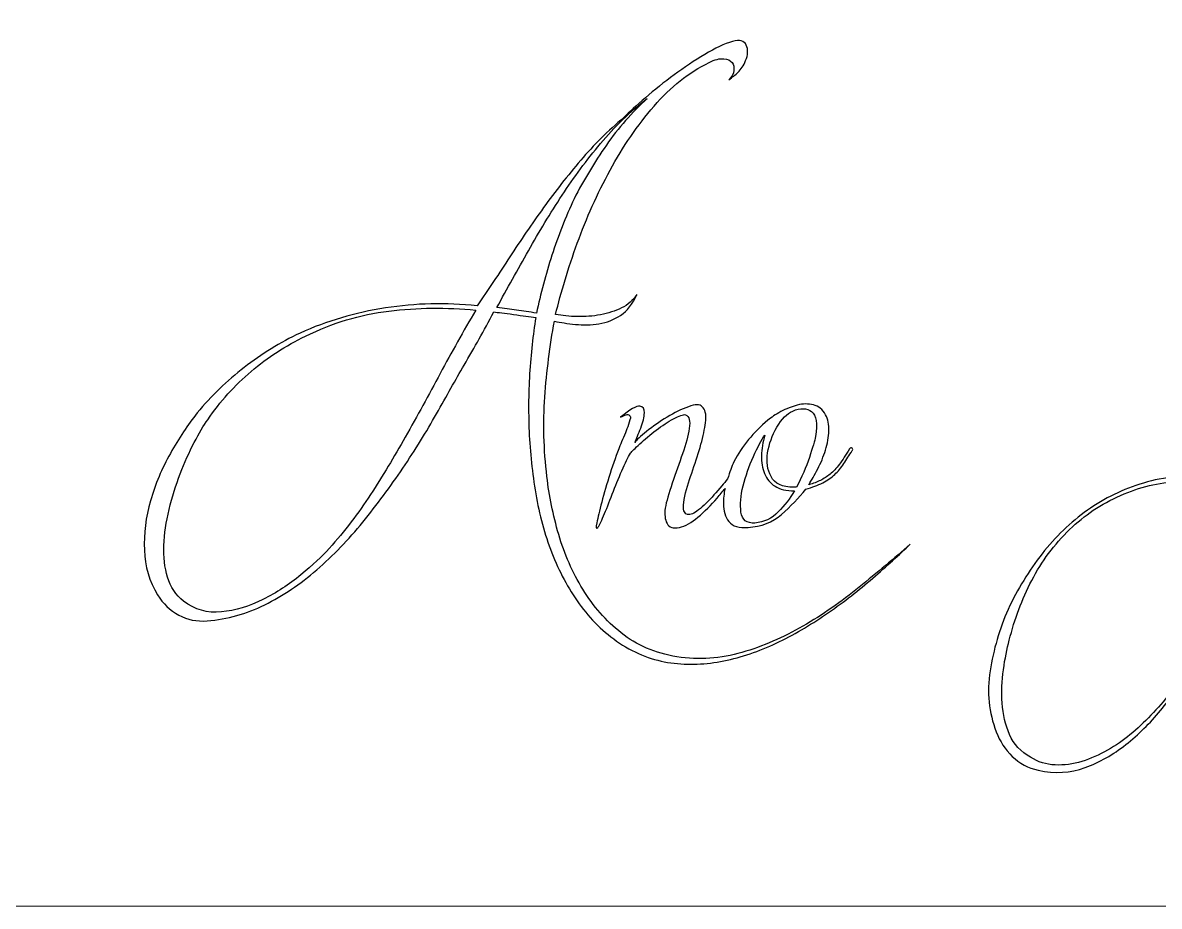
# Model space of a CAD drawing. Header units: millimetres. Extents: x 8111 to 9232, y 1489 to 2404.
# Drawn here: x 8969.1 to 9073.8, y 1934.7 to 2016.1 of the extents above; entities that cross this region are included whole.
import ezdxf

# ---------------------------------------------------------------- set-up
doc = ezdxf.new("R2010")
doc.units = ezdxf.units.MM
doc.header["$MEASUREMENT"] = 0
doc.layers.add('Camada 1', color=7, linetype='Continuous')

msp = doc.modelspace()

# ---------------------------------------------------------------- linework, layer by layer
at = {"layer": 'Camada 1', "color": 250, "lineweight": 20}
msp.add_open_spline([(8951.9421, 1934.7116), (9073.2673, 1934.7116), (9102.3449, 1934.7112), (9231.9422, 1934.7112), (9231.9422, 1934.7112), (9231.9422, 1934.7112), (9231.9422, 2274.7112), (9231.9422, 2274.7112), (9231.9422, 2274.7112), (9102.1938, 2274.7112), (9073.5808, 2274.7112), (8951.9421, 2274.7112), (8951.9421, 2274.7112), (8941.5139, 2274.7112), (8930.8703, 2274.7112), (8920.4421, 2274.7112), (8920.4421, 2274.7112), (8920.4421, 2274.7112), (8905.4421, 2274.7112), (8905.4421, 2274.7112), (8905.4421, 2274.7112), (8905.4421, 2274.7112), (8905.4421, 2271.7114), (8905.4421, 2271.7114), (8905.4421, 2271.7114), (8905.4421, 2271.7114), (8861.4421, 2271.7114), (8861.4421, 2271.7114), (8861.4421, 2271.7114), (8861.4421, 2271.7114), (8861.4421, 2274.7112), (8861.4421, 2274.7112), (8861.4421, 2274.7112), (8861.4421, 2274.7112), (8846.4421, 2274.7112), (8846.4421, 2274.7112), (8846.4421, 2274.7112), (8846.4421, 2274.7112), (8846.4421, 1934.7116), (8846.4421, 1934.7116), (8846.4421, 1934.7116), (8846.4421, 1934.7116), (8861.4421, 1934.7116), (8861.4421, 1934.7116), (8861.4421, 1934.7116), (8861.4421, 1934.7116), (8861.4421, 1937.7114), (8861.4421, 1937.7114), (8861.4421, 1937.7114), (8861.4421, 1937.7114), (8905.4421, 1937.7114), (8905.4421, 1937.7114), (8905.4421, 1937.7114), (8905.4421, 1937.7114), (8905.4421, 1934.7116), (8905.4421, 1934.7116), (8905.4421, 1934.7116), (8905.4421, 1934.7116), (8920.4421, 1934.7116), (8920.4421, 1934.7116), (8920.4421, 1934.7116), (8930.8703, 1934.7116), (8941.5139, 1934.7116), (8951.9421, 1934.7116)], degree=3, knots=[0, 0, 0, 0, 0.05882353, 0.05882353, 0.05882353, 0.05882353, 0.11764706, 0.11764706, 0.11764706, 0.11764706, 0.17647059, 0.17647059, 0.17647059, 0.17647059, 0.23529412, 0.23529412, 0.23529412, 0.23529412, 0.29411765, 0.29411765, 0.29411765, 0.29411765, 0.35294118, 0.35294118, 0.35294118, 0.35294118, 0.41176471, 0.41176471, 0.41176471, 0.41176471, 0.47058824, 0.47058824, 0.47058824, 0.47058824, 0.52941176, 0.52941176, 0.52941176, 0.52941176, 0.58823529, 0.58823529, 0.58823529, 0.58823529, 0.64705882, 0.64705882, 0.64705882, 0.64705882, 0.70588235, 0.70588235, 0.70588235, 0.70588235, 0.76470588, 0.76470588, 0.76470588, 0.76470588, 0.82352941, 0.82352941, 0.82352941, 0.82352941, 0.88235294, 0.88235294, 0.88235294, 0.88235294, 1, 1, 1, 1], dxfattribs=at)
at = {"layer": 'Camada 1', "color": 114}
for points, knots in [([(9029.4024, 1957.6857), (9031.4551, 1957.3816), (9033.4507, 1957.5147), (9035.3893, 1958.0849), (9035.3893, 1958.0849), (9037.3279, 1958.655), (9039.1999, 1959.4628), (9041.0055, 1960.5081), (9041.0055, 1960.5081), (9042.811, 1961.5534), (9044.5406, 1962.7508), (9046.1941, 1964.1002), (9046.1941, 1964.1002), (9047.8476, 1965.4496), (9049.4156, 1966.7705), (9050.898, 1968.0629), (9050.898, 1968.0629), (9049.8717, 1967.0746), (9048.7219, 1966.0293), (9047.4485, 1964.927), (9047.4485, 1964.927), (9046.1751, 1963.8246), (9044.8162, 1962.7698), (9043.3717, 1961.7625), (9043.3717, 1961.7625), (9041.9273, 1960.7552), (9040.4163, 1959.8619), (9038.8388, 1959.0827), (9038.8388, 1959.0827), (9037.2613, 1958.3034), (9035.6553, 1957.7333), (9034.0208, 1957.3721), (9034.0208, 1957.3721), (9032.3863, 1957.011), (9030.7613, 1956.916), (9029.1459, 1957.0871), (9029.1459, 1957.0871), (9027.5304, 1957.2581), (9025.9434, 1957.8188), (9024.3849, 1958.7691), (9024.3849, 1958.7691), (9022.9024, 1959.7194), (9021.6385, 1960.8977), (9020.5932, 1962.3042), (9020.5932, 1962.3042), (9019.5479, 1963.7106), (9018.6831, 1965.2596), (9017.9989, 1966.9511), (9017.9989, 1966.9511), (9017.3147, 1968.6426), (9016.8016, 1970.4387), (9016.4595, 1972.3392), (9016.4595, 1972.3392), (9016.1174, 1974.2398), (9015.8988, 1976.1499), (9015.8038, 1978.0695), (9015.8038, 1978.0695), (9015.7087, 1979.9891), (9015.7182, 1981.8802), (9015.8323, 1983.7427), (9015.8323, 1983.7427), (9015.9463, 1985.6053), (9016.1364, 1987.3348), (9016.4024, 1988.9313), (9016.4024, 1988.9313), (9015.8703, 1989.0074), (9015.1861, 1989.1024), (9014.3498, 1989.2164), (9014.3498, 1989.2164), (9013.5136, 1989.3305), (9012.9054, 1989.4065), (9012.5253, 1989.4445), (9012.5253, 1989.4445), (9012.0691, 1988.5702), (9011.6225, 1987.7435), (9011.1853, 1986.9642), (9011.1853, 1986.9642), (9010.7482, 1986.185), (9010.2826, 1985.3772), (9009.7884, 1984.541), (9009.7884, 1984.541), (9009.0282, 1983.2106), (9008.1824, 1981.7186), (9007.2511, 1980.0651), (9007.2511, 1980.0651), (9006.3198, 1978.4116), (9005.284, 1976.7391), (9004.1437, 1975.0476), (9004.1437, 1975.0476), (9003.0033, 1973.3561), (9001.7775, 1971.7025), (9000.4661, 1970.087), (9000.4661, 1970.087), (8999.1546, 1968.4716), (8997.7387, 1967.0081), (8996.2182, 1965.6967), (8996.2182, 1965.6967), (8994.6978, 1964.3853), (8993.1013, 1963.3115), (8991.4288, 1962.4752), (8991.4288, 1962.4752), (8989.7563, 1961.639), (8987.9887, 1961.1448), (8986.1261, 1960.9928), (8986.1261, 1960.9928), (8985.1759, 1960.9167), (8984.3016, 1961.0973), (8983.5033, 1961.5344), (8983.5033, 1961.5344), (8982.7051, 1961.9716), (8982.0589, 1962.5892), (8981.5647, 1963.3875), (8981.5647, 1963.3875), (8980.8045, 1964.6419), (8980.3959, 1966.0198), (8980.3389, 1967.5213), (8980.3389, 1967.5213), (8980.2819, 1969.0227), (8980.4719, 1970.5337), (8980.909, 1972.0542), (8980.909, 1972.0542), (8981.3462, 1973.5746), (8981.9544, 1975.0286), (8982.7336, 1976.416), (8982.7336, 1976.416), (8983.5128, 1977.8034), (8984.3396, 1979.0483), (8985.2139, 1980.1506), (8985.2139, 1980.1506), (8986.5063, 1981.7091), (8987.9507, 1983.106), (8989.5472, 1984.3414), (8989.5472, 1984.3414), (8991.1437, 1985.5768), (8992.8542, 1986.6316), (8994.6788, 1987.5059), (8994.6788, 1987.5059), (8997.1495, 1988.6082), (8999.7723, 1989.378), (9002.5472, 1989.8151), (9002.5472, 1989.8151), (9005.322, 1990.2522), (9008.1349, 1990.3188), (9010.9858, 1990.0147), (9010.9858, 1990.0147), (9012.0121, 1991.4971), (9013.0194, 1992.9986), (9014.0077, 1994.519), (9014.0077, 1994.519), (9014.996, 1996.0395), (9016.0318, 1997.5505), (9017.1152, 1999.0519), (9017.1152, 1999.0519), (9018.1985, 2000.5534), (9019.3388, 2002.0073), (9020.5362, 2003.4138), (9020.5362, 2003.4138), (9021.7336, 2004.8202), (9023.0545, 2006.1316), (9024.4989, 2007.348), (9024.4989, 2007.348), (9024.9931, 2007.8421), (9025.6583, 2008.4503), (9026.4945, 2009.1725), (9026.4945, 2009.1725), (9027.3308, 2009.8948), (9028.2146, 2010.598), (9029.1459, 2011.2822), (9029.1459, 2011.2822), (9030.0771, 2011.9664), (9031.0179, 2012.5936), (9031.9682, 2013.1638), (9031.9682, 2013.1638), (9032.9185, 2013.7339), (9033.7738, 2014.1331), (9034.534, 2014.3611), (9034.534, 2014.3611), (9035.1802, 2014.5512), (9035.5983, 2014.4372), (9035.7884, 2014.019), (9035.7884, 2014.019), (9035.9784, 2013.6009), (9035.9594, 2013.1258), (9035.7314, 2012.5936), (9035.7314, 2012.5936), (9035.5413, 2012.1375), (9035.3132, 2011.7858), (9035.0472, 2011.5388), (9035.0472, 2011.5388), (9034.7811, 2011.2917), (9034.496, 2011.0541), (9034.1919, 2010.8261), (9034.1919, 2010.8261), (9034.458, 2011.0921), (9034.61, 2011.3772), (9034.648, 2011.6813), (9034.648, 2011.6813), (9034.6861, 2011.9854), (9034.629, 2012.2325), (9034.477, 2012.4225), (9034.477, 2012.4225), (9034.3249, 2012.6126), (9034.0684, 2012.7266), (9033.7073, 2012.7646), (9033.7073, 2012.7646), (9033.3461, 2012.8027), (9032.8995, 2012.6886), (9032.3673, 2012.4225), (9032.3673, 2012.4225), (9030.5048, 2011.5103), (9028.8132, 2010.1703), (9027.2928, 2008.4028), (9027.2928, 2008.4028), (9025.7723, 2006.6353), (9024.4229, 2004.6682), (9023.2445, 2002.5015), (9023.2445, 2002.5015), (9022.0662, 2000.3348), (9021.0589, 1998.0921), (9020.2226, 1995.7734), (9020.2226, 1995.7734), (9019.3864, 1993.4547), (9018.7212, 1991.269), (9018.227, 1989.2164), (9018.227, 1989.2164), (9018.8352, 1989.1024), (9019.5004, 1989.0359), (9020.2226, 1989.0169), (9020.2226, 1989.0169), (9020.9448, 1988.9979), (9021.6576, 1989.0549), (9022.3608, 1989.1879), (9022.3608, 1989.1879), (9023.064, 1989.321), (9023.7102, 1989.53), (9024.2994, 1989.8151), (9024.2994, 1989.8151), (9024.8885, 1990.1002), (9025.3542, 1990.5088), (9025.6963, 1991.041), (9025.6963, 1991.041), (9025.3162, 1990.1667), (9024.822, 1989.53), (9024.2138, 1989.1309), (9024.2138, 1989.1309), (9023.6057, 1988.7318), (9022.9404, 1988.4752), (9022.2182, 1988.3612), (9022.2182, 1988.3612), (9021.496, 1988.2471), (9020.7738, 1988.2281), (9020.0516, 1988.3041), (9020.0516, 1988.3041), (9019.3293, 1988.3802), (9018.6831, 1988.4752), (9018.113, 1988.5892), (9018.113, 1988.5892), (9017.6948, 1986.3085), (9017.4002, 1983.9803), (9017.2292, 1981.6046), (9017.2292, 1981.6046), (9017.0581, 1979.2289), (9017.1247, 1976.7866), (9017.4288, 1974.2778), (9017.4288, 1974.2778), (9017.6188, 1972.5293), (9017.9799, 1970.7523), (9018.5121, 1968.9467), (9018.5121, 1968.9467), (9019.0443, 1967.1411), (9019.7855, 1965.4591), (9020.7358, 1963.9007), (9020.7358, 1963.9007), (9021.6861, 1962.3422), (9022.8644, 1961.0023), (9024.2709, 1959.8809), (9024.2709, 1959.8809), (9025.6773, 1958.7596), (9027.3878, 1958.0278), (9029.4024, 1957.6857)], [0, 0, 0, 0, 0.01408451, 0.01408451, 0.01408451, 0.01408451, 0.02816901, 0.02816901, 0.02816901, 0.02816901, 0.04225352, 0.04225352, 0.04225352, 0.04225352, 0.05633803, 0.05633803, 0.05633803, 0.05633803, 0.07042254, 0.07042254, 0.07042254, 0.07042254, 0.08450704, 0.08450704, 0.08450704, 0.08450704, 0.09859155, 0.09859155, 0.09859155, 0.09859155, 0.11267606, 0.11267606, 0.11267606, 0.11267606, 0.12676056, 0.12676056, 0.12676056, 0.12676056, 0.14084507, 0.14084507, 0.14084507, 0.14084507, 0.15492958, 0.15492958, 0.15492958, 0.15492958, 0.16901408, 0.16901408, 0.16901408, 0.16901408, 0.18309859, 0.18309859, 0.18309859, 0.18309859, 0.1971831, 0.1971831, 0.1971831, 0.1971831, 0.21126761, 0.21126761, 0.21126761, 0.21126761, 0.22535211, 0.22535211, 0.22535211, 0.22535211, 0.23943662, 0.23943662, 0.23943662, 0.23943662, 0.25352113, 0.25352113, 0.25352113, 0.25352113, 0.26760563, 0.26760563, 0.26760563, 0.26760563, 0.28169014, 0.28169014, 0.28169014, 0.28169014, 0.29577465, 0.29577465, 0.29577465, 0.29577465, 0.30985915, 0.30985915, 0.30985915, 0.30985915, 0.32394366, 0.32394366, 0.32394366, 0.32394366, 0.33802817, 0.33802817, 0.33802817, 0.33802817, 0.35211268, 0.35211268, 0.35211268, 0.35211268, 0.36619718, 0.36619718, 0.36619718, 0.36619718, 0.38028169, 0.38028169, 0.38028169, 0.38028169, 0.3943662, 0.3943662, 0.3943662, 0.3943662, 0.4084507, 0.4084507, 0.4084507, 0.4084507, 0.42253521, 0.42253521, 0.42253521, 0.42253521, 0.43661972, 0.43661972, 0.43661972, 0.43661972, 0.45070423, 0.45070423, 0.45070423, 0.45070423, 0.46478873, 0.46478873, 0.46478873, 0.46478873, 0.47887324, 0.47887324, 0.47887324, 0.47887324, 0.49295775, 0.49295775, 0.49295775, 0.49295775, 0.50704225, 0.50704225, 0.50704225, 0.50704225, 0.52112676, 0.52112676, 0.52112676, 0.52112676, 0.53521127, 0.53521127, 0.53521127, 0.53521127, 0.54929577, 0.54929577, 0.54929577, 0.54929577, 0.56338028, 0.56338028, 0.56338028, 0.56338028, 0.57746479, 0.57746479, 0.57746479, 0.57746479, 0.5915493, 0.5915493, 0.5915493, 0.5915493, 0.6056338, 0.6056338, 0.6056338, 0.6056338, 0.61971831, 0.61971831, 0.61971831, 0.61971831, 0.63380282, 0.63380282, 0.63380282, 0.63380282, 0.64788732, 0.64788732, 0.64788732, 0.64788732, 0.66197183, 0.66197183, 0.66197183, 0.66197183, 0.67605634, 0.67605634, 0.67605634, 0.67605634, 0.69014085, 0.69014085, 0.69014085, 0.69014085, 0.70422535, 0.70422535, 0.70422535, 0.70422535, 0.71830986, 0.71830986, 0.71830986, 0.71830986, 0.73239437, 0.73239437, 0.73239437, 0.73239437, 0.74647887, 0.74647887, 0.74647887, 0.74647887, 0.76056338, 0.76056338, 0.76056338, 0.76056338, 0.77464789, 0.77464789, 0.77464789, 0.77464789, 0.78873239, 0.78873239, 0.78873239, 0.78873239, 0.8028169, 0.8028169, 0.8028169, 0.8028169, 0.81690141, 0.81690141, 0.81690141, 0.81690141, 0.83098592, 0.83098592, 0.83098592, 0.83098592, 0.84507042, 0.84507042, 0.84507042, 0.84507042, 0.85915493, 0.85915493, 0.85915493, 0.85915493, 0.87323944, 0.87323944, 0.87323944, 0.87323944, 0.88732394, 0.88732394, 0.88732394, 0.88732394, 0.90140845, 0.90140845, 0.90140845, 0.90140845, 0.91549296, 0.91549296, 0.91549296, 0.91549296, 0.92957746, 0.92957746, 0.92957746, 0.92957746, 0.94366197, 0.94366197, 0.94366197, 0.94366197, 0.95774648, 0.95774648, 0.95774648, 0.95774648, 0.97183099, 0.97183099, 0.97183099, 0.97183099, 1, 1, 1, 1]), ([(9012.8103, 1989.8436), (9013.4565, 1989.7676), (9014.0647, 1989.6916), (9014.6349, 1989.6155), (9014.6349, 1989.6155), (9015.2051, 1989.5395), (9015.8133, 1989.4445), (9016.4595, 1989.3305), (9016.4595, 1989.3305), (9016.8396, 1991.117), (9017.3147, 1992.894), (9017.8849, 1994.6616), (9017.8849, 1994.6616), (9018.4551, 1996.4291), (9019.1393, 1998.1682), (9019.9375, 1999.8787), (9019.9375, 1999.8787), (9020.8118, 2001.5892), (9021.8001, 2003.2332), (9022.9024, 2004.8107), (9022.9024, 2004.8107), (9024.0048, 2006.3882), (9025.2592, 2007.8231), (9026.6656, 2009.1155), (9026.6656, 2009.1155), (9025.0691, 2007.8611), (9023.6342, 2006.4737), (9022.3608, 2004.9532), (9022.3608, 2004.9532), (9021.0874, 2003.4328), (9019.909, 2001.8458), (9018.8257, 2000.1923), (9018.8257, 2000.1923), (9017.7424, 1998.5388), (9016.7065, 1996.8378), (9015.7182, 1995.0892), (9015.7182, 1995.0892), (9014.7299, 1993.3407), (9013.7606, 1991.5921), (9012.8103, 1989.8436)], [0, 0, 0, 0, 0.09090909, 0.09090909, 0.09090909, 0.09090909, 0.18181818, 0.18181818, 0.18181818, 0.18181818, 0.27272727, 0.27272727, 0.27272727, 0.27272727, 0.36363636, 0.36363636, 0.36363636, 0.36363636, 0.45454545, 0.45454545, 0.45454545, 0.45454545, 0.54545455, 0.54545455, 0.54545455, 0.54545455, 0.63636364, 0.63636364, 0.63636364, 0.63636364, 0.72727273, 0.72727273, 0.72727273, 0.72727273, 0.81818182, 0.81818182, 0.81818182, 0.81818182, 1, 1, 1, 1]), ([(9135.3918, 1990.8303), (9135.5371, 1990.5396), (9135.5825, 1990.2762), (9135.528, 1990.0401), (9135.528, 1990.0401), (9135.4735, 1989.8039), (9135.2464, 1989.6313), (9134.8468, 1989.5223), (9134.8468, 1989.5223), (9134.3745, 1989.4134), (9133.884, 1989.486), (9133.3753, 1989.7403), (9133.3753, 1989.7403), (9132.8667, 1989.9947), (9132.4488, 1990.2672), (9132.1219, 1990.5578), (9132.1219, 1990.5578), (9132.3399, 1990.4488), (9132.5942, 1990.3852), (9132.8848, 1990.3671), (9132.8848, 1990.3671), (9133.1755, 1990.3489), (9133.4298, 1990.3943), (9133.6478, 1990.5033), (9133.6478, 1990.5033), (9133.8658, 1990.6123), (9134.0202, 1990.7758), (9134.111, 1990.9938), (9134.111, 1990.9938), (9134.2019, 1991.2118), (9134.1746, 1991.4843), (9134.0293, 1991.8113), (9134.0293, 1991.8113), (9133.8476, 1992.1383), (9133.6387, 1992.4562), (9133.4026, 1992.765), (9133.4026, 1992.765), (9133.1664, 1993.0738), (9132.903, 1993.3736), (9132.6123, 1993.6642), (9132.6123, 1993.6642), (9131.7767, 1994.4999), (9130.8321, 1995.172), (9129.7784, 1995.6806), (9129.7784, 1995.6806), (9128.7248, 1996.1893), (9127.6076, 1996.5526), (9126.4268, 1996.7706), (9126.4268, 1996.7706), (9125.246, 1996.9886), (9124.047, 1997.0431), (9122.8299, 1996.9341), (9122.8299, 1996.9341), (9121.6128, 1996.8251), (9120.4229, 1996.5889), (9119.2603, 1996.2256), (9119.2603, 1996.2256), (9117.6617, 1995.6806), (9116.1811, 1994.954), (9114.8187, 1994.0457), (9114.8187, 1994.0457), (9113.4562, 1993.1374), (9112.1392, 1992.1564), (9110.8676, 1991.1028), (9110.8676, 1991.1028), (9108.7966, 1989.2862), (9106.8529, 1987.3424), (9105.0363, 1985.2715), (9105.0363, 1985.2715), (9103.2196, 1983.2006), (9101.4939, 1981.057), (9099.8589, 1978.8407), (9099.8589, 1978.8407), (9097.5337, 1975.6435), (9095.381, 1972.3736), (9093.4009, 1969.031), (9093.4009, 1969.031), (9091.4208, 1965.6885), (9089.5406, 1962.2551), (9087.7603, 1958.7309), (9087.7603, 1958.7309), (9087.2153, 1957.6409), (9086.6885, 1956.5328), (9086.1799, 1955.4065), (9086.1799, 1955.4065), (9085.6712, 1954.2802), (9085.1081, 1953.1539), (9084.4904, 1952.0276), (9084.4904, 1952.0276), (9084.4904, 1952.0639), (9084.4269, 1952.1003), (9084.2997, 1952.1366), (9084.2997, 1952.1366), (9084.1725, 1952.1729), (9084.1089, 1952.2092), (9084.1089, 1952.2456), (9084.1089, 1952.2456), (9084.2543, 1952.7542), (9084.3905, 1953.2356), (9084.5177, 1953.6898), (9084.5177, 1953.6898), (9084.6448, 1954.1439), (9084.7811, 1954.6253), (9084.9264, 1955.134), (9084.9264, 1955.134), (9085.4351, 1956.9506), (9085.8892, 1958.749), (9086.2889, 1960.5293), (9086.2889, 1960.5293), (9086.6885, 1962.3096), (9087.0518, 1964.1262), (9087.3788, 1965.9791), (9087.3788, 1965.9791), (9087.6332, 1967.2871), (9087.8784, 1968.595), (9088.1146, 1969.903), (9088.1146, 1969.903), (9088.3507, 1971.211), (9088.6141, 1972.5007), (9088.9048, 1973.7724), (9088.9048, 1973.7724), (9089.3408, 1975.7343), (9089.8403, 1977.6872), (9090.4035, 1979.6309), (9090.4035, 1979.6309), (9090.9666, 1981.5747), (9091.6842, 1983.4549), (9092.5562, 1985.2715), (9092.5562, 1985.2715), (9090.7396, 1982.3649), (9089.0774, 1979.3584), (9087.5696, 1976.252), (9087.5696, 1976.252), (9086.0618, 1973.1456), (9084.3996, 1969.8667), (9082.583, 1966.4151), (9082.583, 1966.4151), (9081.6384, 1964.6348), (9080.6756, 1962.8818), (9079.6946, 1961.156), (9079.6946, 1961.156), (9078.7136, 1959.4303), (9077.6418, 1957.7317), (9076.4792, 1956.0605), (9076.4792, 1956.0605), (9075.7526, 1955.0068), (9074.9078, 1953.8987), (9073.945, 1952.7361), (9073.945, 1952.7361), (9072.9822, 1951.5734), (9071.9195, 1950.5289), (9070.7569, 1949.6024), (9070.7569, 1949.6024), (9069.5943, 1948.6759), (9068.3408, 1947.9675), (9066.9965, 1947.477), (9066.9965, 1947.477), (9065.6522, 1946.9865), (9064.2171, 1946.9048), (9062.6912, 1947.2317), (9062.6912, 1947.2317), (9061.7465, 1947.4497), (9060.9472, 1947.8766), (9060.2932, 1948.5125), (9060.2932, 1948.5125), (9059.6393, 1949.1483), (9059.1488, 1949.9022), (9058.8218, 1950.7741), (9058.8218, 1950.7741), (9058.1315, 1952.5544), (9057.9407, 1954.4255), (9058.2495, 1956.3874), (9058.2495, 1956.3874), (9058.5584, 1958.3494), (9059.1124, 1960.2386), (9059.9117, 1962.0553), (9059.9117, 1962.0553), (9060.7837, 1963.9082), (9061.8283, 1965.6158), (9063.0454, 1967.1781), (9063.0454, 1967.1781), (9064.2625, 1968.7404), (9065.6522, 1970.0756), (9067.2145, 1971.1837), (9067.2145, 1971.1837), (9068.7768, 1972.2918), (9070.5026, 1973.1275), (9072.3918, 1973.6906), (9072.3918, 1973.6906), (9074.2811, 1974.2538), (9076.3339, 1974.4808), (9078.5501, 1974.3718), (9078.5501, 1974.3718), (9079.4584, 1974.2992), (9080.1397, 1974.1266), (9080.5938, 1973.8541), (9080.5938, 1973.8541), (9081.048, 1973.5816), (9081.2569, 1973.2819), (9081.2205, 1972.9549), (9081.2205, 1972.9549), (9081.1842, 1972.6279), (9080.939, 1972.3282), (9080.4848, 1972.0557), (9080.4848, 1972.0557), (9080.0307, 1971.7832), (9079.3676, 1971.6288), (9078.4956, 1971.5924), (9078.4956, 1971.5924), (9078.641, 1971.5924), (9078.8045, 1971.656), (9078.9861, 1971.7832), (9078.9861, 1971.7832), (9079.1678, 1971.9103), (9079.304, 1972.0648), (9079.3948, 1972.2464), (9079.3948, 1972.2464), (9079.4857, 1972.4281), (9079.522, 1972.6188), (9079.5038, 1972.8187), (9079.5038, 1972.8187), (9079.4857, 1973.0185), (9079.3676, 1973.1911), (9079.1496, 1973.3364), (9079.1496, 1973.3364), (9078.641, 1973.627), (9078.0778, 1973.7905), (9077.4602, 1973.8269), (9077.4602, 1973.8269), (9076.8425, 1973.8632), (9076.2067, 1973.8632), (9075.5527, 1973.8269), (9075.5527, 1973.8269), (9073.8088, 1973.7542), (9072.0467, 1973.3273), (9070.2664, 1972.5462), (9070.2664, 1972.5462), (9068.4861, 1971.765), (9066.9238, 1970.7205), (9065.5796, 1969.4125), (9065.5796, 1969.4125), (9064.1626, 1968.0319), (9063, 1966.4696), (9062.0917, 1964.7257), (9062.0917, 1964.7257), (9061.1834, 1962.9817), (9060.4931, 1961.147), (9060.0207, 1959.2213), (9060.0207, 1959.2213), (9059.8027, 1958.422), (9059.6211, 1957.5137), (9059.4758, 1956.4964), (9059.4758, 1956.4964), (9059.3304, 1955.4791), (9059.2941, 1954.4528), (9059.3668, 1953.4173), (9059.3668, 1953.4173), (9059.4394, 1952.3818), (9059.6665, 1951.419), (9060.048, 1950.5289), (9060.048, 1950.5289), (9060.4295, 1949.6387), (9061.0744, 1948.9394), (9061.9827, 1948.4307), (9061.9827, 1948.4307), (9062.673, 1947.9947), (9063.4269, 1947.7586), (9064.2443, 1947.7222), (9064.2443, 1947.7222), (9065.0618, 1947.6859), (9065.8793, 1947.7949), (9066.6968, 1948.0492), (9066.6968, 1948.0492), (9067.5142, 1948.3035), (9068.3045, 1948.6487), (9069.0674, 1949.0847), (9069.0674, 1949.0847), (9069.8304, 1949.5207), (9070.5207, 1949.993), (9071.1384, 1950.5016), (9071.1384, 1950.5016), (9072.4827, 1951.6279), (9073.718, 1952.9086), (9074.8442, 1954.3438), (9074.8442, 1954.3438), (9075.9705, 1955.7789), (9077.006, 1957.2867), (9077.9506, 1958.8671), (9077.9506, 1958.8671), (9078.8953, 1960.4476), (9079.7763, 1962.0734), (9080.5938, 1963.7447), (9080.5938, 1963.7447), (9081.4113, 1965.416), (9082.2015, 1967.0691), (9082.9645, 1968.704), (9082.9645, 1968.704), (9083.5821, 1969.9757), (9084.1907, 1971.2291), (9084.7902, 1972.4644), (9084.7902, 1972.4644), (9085.3897, 1973.6997), (9085.9982, 1974.935), (9086.6159, 1976.1703), (9086.6159, 1976.1703), (9087.3788, 1977.6962), (9088.1781, 1979.2494), (9089.0138, 1980.8299), (9089.0138, 1980.8299), (9089.8494, 1982.4103), (9090.7577, 1983.9454), (9091.7387, 1985.435), (9091.7387, 1985.435), (9092.7197, 1986.9246), (9093.8187, 1988.3325), (9095.0358, 1989.6586), (9095.0358, 1989.6586), (9096.253, 1990.9847), (9097.6245, 1992.1928), (9099.1504, 1993.2827), (9099.1504, 1993.2827), (9099.3684, 1993.4281), (9099.65, 1993.6097), (9099.9952, 1993.8277), (9099.9952, 1993.8277), (9100.3403, 1994.0457), (9100.6764, 1994.2274), (9101.0034, 1994.3727), (9101.0034, 1994.3727), (9101.3304, 1994.518), (9101.621, 1994.5907), (9101.8754, 1994.5907), (9101.8754, 1994.5907), (9102.1297, 1994.5907), (9102.2932, 1994.4454), (9102.3658, 1994.1547), (9102.3658, 1994.1547), (9102.4022, 1993.864), (9102.2932, 1993.5915), (9102.0389, 1993.3372), (9102.0389, 1993.3372), (9101.7845, 1993.0829), (9101.5484, 1992.8831), (9101.3304, 1992.7377), (9101.3304, 1992.7377), (9101.403, 1992.8104), (9101.4757, 1992.9557), (9101.5484, 1993.1737), (9101.5484, 1993.1737), (9101.621, 1993.3917), (9101.5665, 1993.5734), (9101.3849, 1993.7187), (9101.3849, 1993.7187), (9101.1669, 1993.864), (9100.8581, 1993.864), (9100.4584, 1993.7187), (9100.4584, 1993.7187), (9100.0588, 1993.5734), (9099.65, 1993.3645), (9099.2322, 1993.092), (9099.2322, 1993.092), (9098.8144, 1992.8195), (9098.4238, 1992.5198), (9098.0605, 1992.1928), (9098.0605, 1992.1928), (9097.6972, 1991.8658), (9097.4247, 1991.6296), (9097.243, 1991.4843), (9097.243, 1991.4843), (9095.1721, 1989.4134), (9093.6098, 1986.9791), (9092.5562, 1984.1815), (9092.5562, 1984.1815), (9091.8295, 1982.2923), (9091.3118, 1980.3485), (9091.003, 1978.3502), (9091.003, 1978.3502), (9090.6941, 1976.352), (9090.4126, 1974.3537), (9090.1582, 1972.3554), (9090.1582, 1972.3554), (9089.5769, 1967.8139), (9088.6505, 1963.236), (9087.3788, 1958.6219), (9087.3788, 1958.6219), (9089.1228, 1962.2551), (9090.9757, 1965.8338), (9092.9377, 1969.358), (9092.9377, 1969.358), (9094.8996, 1972.8822), (9097.025, 1976.3156), (9099.3139, 1979.6582), (9099.3139, 1979.6582), (9101.0216, 1982.1288), (9102.8563, 1984.4994), (9104.8183, 1986.7702), (9104.8183, 1986.7702), (9106.7802, 1989.0409), (9108.9783, 1991.0483), (9111.4125, 1992.7922), (9111.4125, 1992.7922), (9112.6478, 1993.6642), (9113.9467, 1994.4363), (9115.3092, 1995.1084), (9115.3092, 1995.1084), (9116.6716, 1995.7806), (9118.0795, 1996.3074), (9119.5328, 1996.6889), (9119.5328, 1996.6889), (9120.9861, 1997.0703), (9122.4666, 1997.2611), (9123.9744, 1997.2611), (9123.9744, 1997.2611), (9125.4822, 1997.2611), (9126.999, 1996.9886), (9128.525, 1996.4436), (9128.525, 1996.4436), (9129.4333, 1996.1166), (9130.2689, 1995.7261), (9131.0319, 1995.2719), (9131.0319, 1995.2719), (9131.7949, 1994.8178), (9132.4579, 1994.3273), (9133.0211, 1993.8005), (9133.0211, 1993.8005), (9133.5842, 1993.2736), (9134.0656, 1992.7559), (9134.4653, 1992.2473), (9134.4653, 1992.2473), (9134.8649, 1991.7386), (9135.1738, 1991.2663), (9135.3918, 1990.8303)], [0, 0, 0, 0, 0.00917431, 0.00917431, 0.00917431, 0.00917431, 0.01834862, 0.01834862, 0.01834862, 0.01834862, 0.02752294, 0.02752294, 0.02752294, 0.02752294, 0.03669725, 0.03669725, 0.03669725, 0.03669725, 0.04587156, 0.04587156, 0.04587156, 0.04587156, 0.05504587, 0.05504587, 0.05504587, 0.05504587, 0.06422018, 0.06422018, 0.06422018, 0.06422018, 0.0733945, 0.0733945, 0.0733945, 0.0733945, 0.08256881, 0.08256881, 0.08256881, 0.08256881, 0.09174312, 0.09174312, 0.09174312, 0.09174312, 0.10091743, 0.10091743, 0.10091743, 0.10091743, 0.11009174, 0.11009174, 0.11009174, 0.11009174, 0.11926606, 0.11926606, 0.11926606, 0.11926606, 0.12844037, 0.12844037, 0.12844037, 0.12844037, 0.13761468, 0.13761468, 0.13761468, 0.13761468, 0.14678899, 0.14678899, 0.14678899, 0.14678899, 0.1559633, 0.1559633, 0.1559633, 0.1559633, 0.16513761, 0.16513761, 0.16513761, 0.16513761, 0.17431193, 0.17431193, 0.17431193, 0.17431193, 0.18348624, 0.18348624, 0.18348624, 0.18348624, 0.19266055, 0.19266055, 0.19266055, 0.19266055, 0.20183486, 0.20183486, 0.20183486, 0.20183486, 0.21100917, 0.21100917, 0.21100917, 0.21100917, 0.22018349, 0.22018349, 0.22018349, 0.22018349, 0.2293578, 0.2293578, 0.2293578, 0.2293578, 0.23853211, 0.23853211, 0.23853211, 0.23853211, 0.24770642, 0.24770642, 0.24770642, 0.24770642, 0.25688073, 0.25688073, 0.25688073, 0.25688073, 0.26605505, 0.26605505, 0.26605505, 0.26605505, 0.27522936, 0.27522936, 0.27522936, 0.27522936, 0.28440367, 0.28440367, 0.28440367, 0.28440367, 0.29357798, 0.29357798, 0.29357798, 0.29357798, 0.30275229, 0.30275229, 0.30275229, 0.30275229, 0.31192661, 0.31192661, 0.31192661, 0.31192661, 0.32110092, 0.32110092, 0.32110092, 0.32110092, 0.33027523, 0.33027523, 0.33027523, 0.33027523, 0.33944954, 0.33944954, 0.33944954, 0.33944954, 0.34862385, 0.34862385, 0.34862385, 0.34862385, 0.35779817, 0.35779817, 0.35779817, 0.35779817, 0.36697248, 0.36697248, 0.36697248, 0.36697248, 0.37614679, 0.37614679, 0.37614679, 0.37614679, 0.3853211, 0.3853211, 0.3853211, 0.3853211, 0.39449541, 0.39449541, 0.39449541, 0.39449541, 0.40366972, 0.40366972, 0.40366972, 0.40366972, 0.41284404, 0.41284404, 0.41284404, 0.41284404, 0.42201835, 0.42201835, 0.42201835, 0.42201835, 0.43119266, 0.43119266, 0.43119266, 0.43119266, 0.44036697, 0.44036697, 0.44036697, 0.44036697, 0.44954128, 0.44954128, 0.44954128, 0.44954128, 0.4587156, 0.4587156, 0.4587156, 0.4587156, 0.46788991, 0.46788991, 0.46788991, 0.46788991, 0.47706422, 0.47706422, 0.47706422, 0.47706422, 0.48623853, 0.48623853, 0.48623853, 0.48623853, 0.49541284, 0.49541284, 0.49541284, 0.49541284, 0.50458716, 0.50458716, 0.50458716, 0.50458716, 0.51376147, 0.51376147, 0.51376147, 0.51376147, 0.52293578, 0.52293578, 0.52293578, 0.52293578, 0.53211009, 0.53211009, 0.53211009, 0.53211009, 0.5412844, 0.5412844, 0.5412844, 0.5412844, 0.55045872, 0.55045872, 0.55045872, 0.55045872, 0.55963303, 0.55963303, 0.55963303, 0.55963303, 0.56880734, 0.56880734, 0.56880734, 0.56880734, 0.57798165, 0.57798165, 0.57798165, 0.57798165, 0.58715596, 0.58715596, 0.58715596, 0.58715596, 0.59633028, 0.59633028, 0.59633028, 0.59633028, 0.60550459, 0.60550459, 0.60550459, 0.60550459, 0.6146789, 0.6146789, 0.6146789, 0.6146789, 0.62385321, 0.62385321, 0.62385321, 0.62385321, 0.63302752, 0.63302752, 0.63302752, 0.63302752, 0.64220183, 0.64220183, 0.64220183, 0.64220183, 0.65137615, 0.65137615, 0.65137615, 0.65137615, 0.66055046, 0.66055046, 0.66055046, 0.66055046, 0.66972477, 0.66972477, 0.66972477, 0.66972477, 0.67889908, 0.67889908, 0.67889908, 0.67889908, 0.68807339, 0.68807339, 0.68807339, 0.68807339, 0.69724771, 0.69724771, 0.69724771, 0.69724771, 0.70642202, 0.70642202, 0.70642202, 0.70642202, 0.71559633, 0.71559633, 0.71559633, 0.71559633, 0.72477064, 0.72477064, 0.72477064, 0.72477064, 0.73394495, 0.73394495, 0.73394495, 0.73394495, 0.74311927, 0.74311927, 0.74311927, 0.74311927, 0.75229358, 0.75229358, 0.75229358, 0.75229358, 0.76146789, 0.76146789, 0.76146789, 0.76146789, 0.7706422, 0.7706422, 0.7706422, 0.7706422, 0.77981651, 0.77981651, 0.77981651, 0.77981651, 0.78899083, 0.78899083, 0.78899083, 0.78899083, 0.79816514, 0.79816514, 0.79816514, 0.79816514, 0.80733945, 0.80733945, 0.80733945, 0.80733945, 0.81651376, 0.81651376, 0.81651376, 0.81651376, 0.82568807, 0.82568807, 0.82568807, 0.82568807, 0.83486239, 0.83486239, 0.83486239, 0.83486239, 0.8440367, 0.8440367, 0.8440367, 0.8440367, 0.85321101, 0.85321101, 0.85321101, 0.85321101, 0.86238532, 0.86238532, 0.86238532, 0.86238532, 0.87155963, 0.87155963, 0.87155963, 0.87155963, 0.88073394, 0.88073394, 0.88073394, 0.88073394, 0.88990826, 0.88990826, 0.88990826, 0.88990826, 0.89908257, 0.89908257, 0.89908257, 0.89908257, 0.90825688, 0.90825688, 0.90825688, 0.90825688, 0.91743119, 0.91743119, 0.91743119, 0.91743119, 0.9266055, 0.9266055, 0.9266055, 0.9266055, 0.93577982, 0.93577982, 0.93577982, 0.93577982, 0.94495413, 0.94495413, 0.94495413, 0.94495413, 0.95412844, 0.95412844, 0.95412844, 0.95412844, 0.96330275, 0.96330275, 0.96330275, 0.96330275, 0.97247706, 0.97247706, 0.97247706, 0.97247706, 0.98165138, 0.98165138, 0.98165138, 0.98165138, 1, 1, 1, 1]), ([(9004.3717, 1977.927), (9005.4741, 1979.8655), (9006.5479, 1981.8136), (9007.5932, 1983.7712), (9007.5932, 1983.7712), (9008.6386, 1985.7288), (9009.7314, 1987.6769), (9010.8717, 1989.6155), (9010.8717, 1989.6155), (9008.1729, 1989.8816), (9005.5026, 1989.8531), (9002.8608, 1989.53), (9002.8608, 1989.53), (9000.219, 1989.2069), (8997.6627, 1988.4372), (8995.1919, 1987.2208), (8995.1919, 1987.2208), (8993.3674, 1986.3465), (8991.6949, 1985.2632), (8990.1744, 1983.9708), (8990.1744, 1983.9708), (8988.6539, 1982.6784), (8987.3235, 1981.196), (8986.1832, 1979.5234), (8986.1832, 1979.5234), (8985.8031, 1978.9913), (8985.3849, 1978.2881), (8984.9288, 1977.4138), (8984.9288, 1977.4138), (8984.4726, 1976.5395), (8984.045, 1975.5797), (8983.6459, 1974.5344), (8983.6459, 1974.5344), (8983.2468, 1973.4891), (8982.9047, 1972.3963), (8982.6196, 1971.2559), (8982.6196, 1971.2559), (8982.3345, 1970.1156), (8982.1729, 1969.0132), (8982.1349, 1967.9489), (8982.1349, 1967.9489), (8982.0969, 1966.8846), (8982.2109, 1965.9058), (8982.477, 1965.0125), (8982.477, 1965.0125), (8982.7431, 1964.1192), (8983.2373, 1963.3875), (8983.9595, 1962.8173), (8983.9595, 1962.8173), (8984.9858, 1962.0191), (8986.1452, 1961.6865), (8987.4376, 1961.8195), (8987.4376, 1961.8195), (8988.7299, 1961.9526), (8990.0033, 1962.3327), (8991.2577, 1962.9599), (8991.2577, 1962.9599), (8992.5121, 1963.5871), (8993.681, 1964.3473), (8994.7643, 1965.2406), (8994.7643, 1965.2406), (8995.8476, 1966.1338), (8996.7124, 1966.9416), (8997.3586, 1967.6638), (8997.3586, 1967.6638), (8998.803, 1969.2603), (9000.0764, 1970.9138), (9001.1788, 1972.6243), (9001.1788, 1972.6243), (9002.2811, 1974.3349), (9003.3454, 1976.1024), (9004.3717, 1977.927)], [0, 0, 0, 0, 0.05263158, 0.05263158, 0.05263158, 0.05263158, 0.10526316, 0.10526316, 0.10526316, 0.10526316, 0.15789474, 0.15789474, 0.15789474, 0.15789474, 0.21052632, 0.21052632, 0.21052632, 0.21052632, 0.26315789, 0.26315789, 0.26315789, 0.26315789, 0.31578947, 0.31578947, 0.31578947, 0.31578947, 0.36842105, 0.36842105, 0.36842105, 0.36842105, 0.42105263, 0.42105263, 0.42105263, 0.42105263, 0.47368421, 0.47368421, 0.47368421, 0.47368421, 0.52631579, 0.52631579, 0.52631579, 0.52631579, 0.57894737, 0.57894737, 0.57894737, 0.57894737, 0.63157895, 0.63157895, 0.63157895, 0.63157895, 0.68421053, 0.68421053, 0.68421053, 0.68421053, 0.73684211, 0.73684211, 0.73684211, 0.73684211, 0.78947368, 0.78947368, 0.78947368, 0.78947368, 0.84210526, 0.84210526, 0.84210526, 0.84210526, 0.89473684, 0.89473684, 0.89473684, 0.89473684, 1, 1, 1, 1]), ([(9045.3103, 1976.8436), (9045.3863, 1976.9577), (9045.4624, 1976.9767), (9045.5384, 1976.9006), (9045.5384, 1976.9006), (9045.6144, 1976.8246), (9045.6144, 1976.7486), (9045.5384, 1976.6726), (9045.5384, 1976.6726), (9045.2723, 1976.2544), (9045.0157, 1975.8553), (9044.7687, 1975.4752), (9044.7687, 1975.4752), (9044.5216, 1975.0951), (9044.246, 1974.7625), (9043.9419, 1974.4774), (9043.9419, 1974.4774), (9043.6378, 1974.1923), (9043.2672, 1973.9357), (9042.8301, 1973.7077), (9042.8301, 1973.7077), (9042.3929, 1973.4796), (9041.8703, 1973.2895), (9041.2621, 1973.1375), (9041.2621, 1973.1375), (9040.6159, 1972.3012), (9039.8746, 1971.522), (9039.0384, 1970.7998), (9039.0384, 1970.7998), (9038.2021, 1970.0775), (9037.1758, 1969.6784), (9035.9594, 1969.6024), (9035.9594, 1969.6024), (9035.1232, 1969.5264), (9034.534, 1969.7069), (9034.1919, 1970.1441), (9034.1919, 1970.1441), (9033.8498, 1970.5812), (9033.6787, 1971.1229), (9033.6787, 1971.7691), (9033.6787, 1971.7691), (9033.6787, 1972.2267), (9033.7311, 1972.7033), (9033.836, 1973.1989), (9033.836, 1973.1989), (9033.6048, 1972.9028), (9033.3623, 1972.6068), (9033.1086, 1972.3107), (9033.1086, 1972.3107), (9032.5384, 1971.6455), (9031.9492, 1971.0563), (9031.341, 1970.5432), (9031.341, 1970.5432), (9030.7328, 1970.03), (9030.1627, 1969.7164), (9029.6305, 1969.6024), (9029.6305, 1969.6024), (9029.0603, 1969.4884), (9028.6802, 1969.6119), (9028.4901, 1969.973), (9028.4901, 1969.973), (9028.3001, 1970.3341), (9028.2431, 1970.7998), (9028.3191, 1971.3699), (9028.3191, 1971.3699), (9028.4331, 1971.9781), (9028.6517, 1972.7479), (9028.9748, 1973.6792), (9028.9748, 1973.6792), (9029.2979, 1974.6104), (9029.6115, 1975.5132), (9029.9156, 1976.3875), (9029.9156, 1976.3875), (9030.2197, 1977.2618), (9030.4287, 1978.041), (9030.5428, 1978.7252), (9030.5428, 1978.7252), (9030.6568, 1979.4094), (9030.5428, 1979.8275), (9030.2007, 1979.9796), (9030.2007, 1979.9796), (9029.9726, 1980.0176), (9029.602, 1979.8941), (9029.0888, 1979.609), (9029.0888, 1979.609), (9028.5757, 1979.3239), (9028.0435, 1978.9723), (9027.4923, 1978.5541), (9027.4923, 1978.5541), (9026.9412, 1978.136), (9026.4375, 1977.7179), (9025.9814, 1977.2998), (9025.9814, 1977.2998), (9025.5252, 1976.8816), (9025.2401, 1976.5965), (9025.1261, 1976.4445), (9025.1261, 1976.4445), (9024.898, 1976.0644), (9024.632, 1975.5227), (9024.3279, 1974.8195), (9024.3279, 1974.8195), (9024.0238, 1974.1163), (9023.7292, 1973.3941), (9023.4441, 1972.6528), (9023.4441, 1972.6528), (9023.159, 1971.9116), (9022.8929, 1971.2464), (9022.6458, 1970.6572), (9022.6458, 1970.6572), (9022.3988, 1970.068), (9022.2182, 1969.7164), (9022.1042, 1969.6024), (9022.1042, 1969.6024), (9021.9521, 1969.4123), (9021.9236, 1969.5549), (9022.0187, 1970.03), (9022.0187, 1970.03), (9022.1137, 1970.5052), (9022.2657, 1971.1419), (9022.4748, 1971.9401), (9022.4748, 1971.9401), (9022.6839, 1972.7384), (9022.9404, 1973.6126), (9023.2445, 1974.5629), (9023.2445, 1974.5629), (9023.5486, 1975.5132), (9023.8527, 1976.3685), (9024.1568, 1977.1287), (9024.1568, 1977.1287), (9024.2328, 1977.3568), (9024.3374, 1977.6134), (9024.4704, 1977.8984), (9024.4704, 1977.8984), (9024.6034, 1978.1835), (9024.708, 1978.4401), (9024.784, 1978.6682), (9024.784, 1978.6682), (9024.898, 1978.9343), (9024.9931, 1979.2194), (9025.0691, 1979.5234), (9025.0691, 1979.5234), (9025.1451, 1979.7135), (9025.1356, 1979.8465), (9025.0406, 1979.9226), (9025.0406, 1979.9226), (9024.9456, 1979.9986), (9024.841, 1980.0176), (9024.727, 1979.9796), (9024.727, 1979.9796), (9024.5749, 1979.9416), (9024.4039, 1979.8655), (9024.2138, 1979.7515), (9024.2138, 1979.7515), (9025.0881, 1980.4737), (9025.6773, 1980.8158), (9025.9814, 1980.7778), (9025.9814, 1980.7778), (9026.2855, 1980.7398), (9026.428, 1980.5308), (9026.409, 1980.1506), (9026.409, 1980.1506), (9026.39, 1979.7705), (9026.276, 1979.3049), (9026.0669, 1978.7537), (9026.0669, 1978.7537), (9025.8578, 1978.2025), (9025.6773, 1977.7559), (9025.5252, 1977.4138), (9025.5252, 1977.4138), (9025.6773, 1977.6419), (9026.0384, 1977.984), (9026.6086, 1978.4401), (9026.6086, 1978.4401), (9027.1787, 1978.8963), (9027.8059, 1979.3334), (9028.4901, 1979.7515), (9028.4901, 1979.7515), (9029.1744, 1980.1696), (9029.8301, 1980.4927), (9030.4572, 1980.7208), (9030.4572, 1980.7208), (9031.0844, 1980.9489), (9031.5121, 1980.9489), (9031.7401, 1980.7208), (9031.7401, 1980.7208), (9032.0062, 1980.4547), (9032.1108, 1980.0366), (9032.0537, 1979.4664), (9032.0537, 1979.4664), (9031.9967, 1978.8963), (9031.8732, 1978.2501), (9031.6831, 1977.5278), (9031.6831, 1977.5278), (9031.4931, 1976.8056), (9031.2555, 1976.0359), (9030.9704, 1975.2186), (9030.9704, 1975.2186), (9030.6853, 1974.4014), (9030.4287, 1973.5936), (9030.2007, 1972.7954), (9030.2007, 1972.7954), (9029.9726, 1971.8831), (9029.9346, 1971.2939), (9030.0866, 1971.0278), (9030.0866, 1971.0278), (9030.2387, 1970.7618), (9030.4858, 1970.7047), (9030.8279, 1970.8568), (9030.8279, 1970.8568), (9031.17, 1971.0088), (9031.5881, 1971.3319), (9032.0822, 1971.8261), (9032.0822, 1971.8261), (9032.5764, 1972.3202), (9033.061, 1972.8524), (9033.5362, 1973.4226), (9033.5362, 1973.4226), (9033.7182, 1973.641), (9033.896, 1973.8607), (9034.0696, 1974.0819), (9034.0696, 1974.0819), (9034.2551, 1974.6912), (9034.4479, 1975.2126), (9034.648, 1975.6463), (9034.648, 1975.6463), (9035.4083, 1977.0907), (9036.4536, 1978.3641), (9037.784, 1979.4664), (9037.784, 1979.4664), (9038.0881, 1979.7325), (9038.4872, 1979.9986), (9038.9814, 1980.2647), (9038.9814, 1980.2647), (9039.4755, 1980.5308), (9039.9792, 1980.7303), (9040.4923, 1980.8634), (9040.4923, 1980.8634), (9041.0055, 1980.9964), (9041.4996, 1981.0059), (9041.9748, 1980.8919), (9041.9748, 1980.8919), (9042.4499, 1980.7778), (9042.8206, 1980.4737), (9043.0866, 1979.9796), (9043.0866, 1979.9796), (9043.3147, 1979.5615), (9043.4192, 1979.0673), (9043.4002, 1978.4971), (9043.4002, 1978.4971), (9043.3812, 1977.927), (9043.2767, 1977.3378), (9043.0866, 1976.7296), (9043.0866, 1976.7296), (9042.8966, 1976.1214), (9042.659, 1975.5417), (9042.3739, 1974.9906), (9042.3739, 1974.9906), (9042.0888, 1974.4394), (9041.8132, 1973.9547), (9041.5472, 1973.5366), (9041.5472, 1973.5366), (9041.9653, 1973.6506), (9042.3264, 1973.7837), (9042.6305, 1973.9357), (9042.6305, 1973.9357), (9042.9346, 1974.0878), (9043.2292, 1974.2778), (9043.5143, 1974.5059), (9043.5143, 1974.5059), (9043.7994, 1974.734), (9044.0844, 1975.0381), (9044.3695, 1975.4182), (9044.3695, 1975.4182), (9044.6546, 1975.7983), (9044.9682, 1976.2734), (9045.3103, 1976.8436)], [0, 0, 0, 0, 0.01428571, 0.01428571, 0.01428571, 0.01428571, 0.02857143, 0.02857143, 0.02857143, 0.02857143, 0.04285714, 0.04285714, 0.04285714, 0.04285714, 0.05714286, 0.05714286, 0.05714286, 0.05714286, 0.07142857, 0.07142857, 0.07142857, 0.07142857, 0.08571429, 0.08571429, 0.08571429, 0.08571429, 0.1, 0.1, 0.1, 0.1, 0.11428571, 0.11428571, 0.11428571, 0.11428571, 0.12857143, 0.12857143, 0.12857143, 0.12857143, 0.14285714, 0.14285714, 0.14285714, 0.14285714, 0.15714286, 0.15714286, 0.15714286, 0.15714286, 0.17142857, 0.17142857, 0.17142857, 0.17142857, 0.18571429, 0.18571429, 0.18571429, 0.18571429, 0.2, 0.2, 0.2, 0.2, 0.21428571, 0.21428571, 0.21428571, 0.21428571, 0.22857143, 0.22857143, 0.22857143, 0.22857143, 0.24285714, 0.24285714, 0.24285714, 0.24285714, 0.25714286, 0.25714286, 0.25714286, 0.25714286, 0.27142857, 0.27142857, 0.27142857, 0.27142857, 0.28571429, 0.28571429, 0.28571429, 0.28571429, 0.3, 0.3, 0.3, 0.3, 0.31428571, 0.31428571, 0.31428571, 0.31428571, 0.32857143, 0.32857143, 0.32857143, 0.32857143, 0.34285714, 0.34285714, 0.34285714, 0.34285714, 0.35714286, 0.35714286, 0.35714286, 0.35714286, 0.37142857, 0.37142857, 0.37142857, 0.37142857, 0.38571429, 0.38571429, 0.38571429, 0.38571429, 0.4, 0.4, 0.4, 0.4, 0.41428571, 0.41428571, 0.41428571, 0.41428571, 0.42857143, 0.42857143, 0.42857143, 0.42857143, 0.44285714, 0.44285714, 0.44285714, 0.44285714, 0.45714286, 0.45714286, 0.45714286, 0.45714286, 0.47142857, 0.47142857, 0.47142857, 0.47142857, 0.48571429, 0.48571429, 0.48571429, 0.48571429, 0.5, 0.5, 0.5, 0.5, 0.51428571, 0.51428571, 0.51428571, 0.51428571, 0.52857143, 0.52857143, 0.52857143, 0.52857143, 0.54285714, 0.54285714, 0.54285714, 0.54285714, 0.55714286, 0.55714286, 0.55714286, 0.55714286, 0.57142857, 0.57142857, 0.57142857, 0.57142857, 0.58571429, 0.58571429, 0.58571429, 0.58571429, 0.6, 0.6, 0.6, 0.6, 0.61428571, 0.61428571, 0.61428571, 0.61428571, 0.62857143, 0.62857143, 0.62857143, 0.62857143, 0.64285714, 0.64285714, 0.64285714, 0.64285714, 0.65714286, 0.65714286, 0.65714286, 0.65714286, 0.67142857, 0.67142857, 0.67142857, 0.67142857, 0.68571429, 0.68571429, 0.68571429, 0.68571429, 0.7, 0.7, 0.7, 0.7, 0.71428571, 0.71428571, 0.71428571, 0.71428571, 0.72857143, 0.72857143, 0.72857143, 0.72857143, 0.74285714, 0.74285714, 0.74285714, 0.74285714, 0.75714286, 0.75714286, 0.75714286, 0.75714286, 0.77142857, 0.77142857, 0.77142857, 0.77142857, 0.78571429, 0.78571429, 0.78571429, 0.78571429, 0.8, 0.8, 0.8, 0.8, 0.81428571, 0.81428571, 0.81428571, 0.81428571, 0.82857143, 0.82857143, 0.82857143, 0.82857143, 0.84285714, 0.84285714, 0.84285714, 0.84285714, 0.85714286, 0.85714286, 0.85714286, 0.85714286, 0.87142857, 0.87142857, 0.87142857, 0.87142857, 0.88571429, 0.88571429, 0.88571429, 0.88571429, 0.9, 0.9, 0.9, 0.9, 0.91428571, 0.91428571, 0.91428571, 0.91428571, 0.92857143, 0.92857143, 0.92857143, 0.92857143, 0.94285714, 0.94285714, 0.94285714, 0.94285714, 0.95714286, 0.95714286, 0.95714286, 0.95714286, 0.97142857, 0.97142857, 0.97142857, 0.97142857, 1, 1, 1, 1]), ([(9042.1744, 1977.984), (9042.3644, 1979.1623), (9042.2409, 1979.9226), (9041.8037, 1980.2647), (9041.8037, 1980.2647), (9041.3666, 1980.6068), (9040.7869, 1980.6258), (9040.0647, 1980.3217), (9040.0647, 1980.3217), (9039.5325, 1980.0936), (9039.0479, 1979.5995), (9038.6108, 1978.8392), (9038.6108, 1978.8392), (9038.1736, 1978.079), (9037.8885, 1977.2903), (9037.7555, 1976.473), (9037.7555, 1976.473), (9037.6225, 1975.6558), (9037.727, 1974.924), (9038.0691, 1974.2778), (9038.0691, 1974.2778), (9038.4112, 1973.6316), (9039.1144, 1973.3085), (9040.1787, 1973.3085), (9040.1787, 1973.3085), (9040.1787, 1973.3085), (9040.4068, 1973.3085), (9040.4068, 1973.3085), (9040.4068, 1973.3085), (9040.901, 1974.2208), (9041.3001, 1975.1331), (9041.6042, 1976.0454), (9041.6042, 1976.0454), (9041.9083, 1976.9577), (9042.0983, 1977.6039), (9042.1744, 1977.984)], [0, 0, 0, 0, 0.1, 0.1, 0.1, 0.1, 0.2, 0.2, 0.2, 0.2, 0.3, 0.3, 0.3, 0.3, 0.4, 0.4, 0.4, 0.4, 0.5, 0.5, 0.5, 0.5, 0.6, 0.6, 0.6, 0.6, 0.7, 0.7, 0.7, 0.7, 0.8, 0.8, 0.8, 0.8, 1, 1, 1, 1]), ([(9036.5866, 1970.0015), (9037.4229, 1970.0775), (9038.1356, 1970.4197), (9038.7248, 1971.0278), (9038.7248, 1971.0278), (9039.314, 1971.636), (9039.8176, 1972.2822), (9040.2358, 1972.9664), (9040.2358, 1972.9664), (9039.4755, 1972.9664), (9038.8768, 1973.109), (9038.4397, 1973.3941), (9038.4397, 1973.3941), (9038.0026, 1973.6792), (9037.6795, 1974.0688), (9037.4704, 1974.5629), (9037.4704, 1974.5629), (9037.2613, 1975.0571), (9037.1663, 1975.6082), (9037.1853, 1976.2164), (9037.1853, 1976.2164), (9037.2043, 1976.8246), (9037.3089, 1977.4518), (9037.4989, 1978.098), (9037.4989, 1978.098), (9037.1948, 1977.6799), (9036.8432, 1977.0242), (9036.4441, 1976.1309), (9036.4441, 1976.1309), (9036.045, 1975.2376), (9035.7314, 1974.3349), (9035.5033, 1973.4226), (9035.5033, 1973.4226), (9035.2752, 1972.5103), (9035.2087, 1971.7025), (9035.3037, 1970.9993), (9035.3037, 1970.9993), (9035.3988, 1970.2961), (9035.8264, 1969.9635), (9036.5866, 1970.0015)], [0, 0, 0, 0, 0.09090909, 0.09090909, 0.09090909, 0.09090909, 0.18181818, 0.18181818, 0.18181818, 0.18181818, 0.27272727, 0.27272727, 0.27272727, 0.27272727, 0.36363636, 0.36363636, 0.36363636, 0.36363636, 0.45454545, 0.45454545, 0.45454545, 0.45454545, 0.54545455, 0.54545455, 0.54545455, 0.54545455, 0.63636364, 0.63636364, 0.63636364, 0.63636364, 0.72727273, 0.72727273, 0.72727273, 0.72727273, 0.81818182, 0.81818182, 0.81818182, 0.81818182, 1, 1, 1, 1])]:
    msp.add_open_spline(points, degree=3, knots=knots, dxfattribs=at)

doc.saveas('drawing.dxf')
